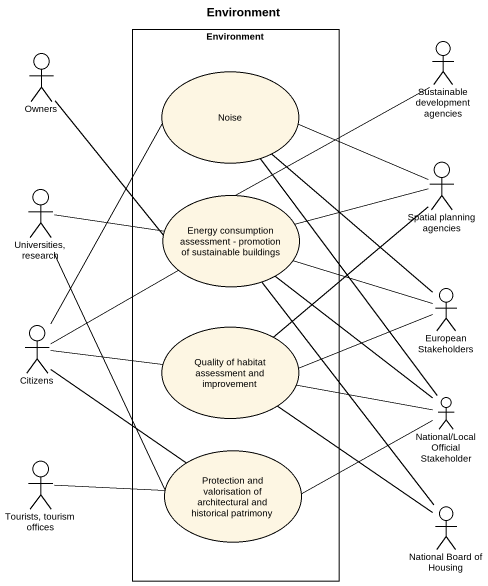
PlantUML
@startuml
title Environment
actor Owners
rectangle Environment {
  usecase Noise
  usecase "Energy consumption assessment - promotion of sustainable buildings" as Energy_consumption
  usecase "Quality of habitat assessment and improvement" as Quality_of_habitat
  usecase "Protection and valorisation of architectural and historical patrimony" as Protection_and_valorisation
}
actor "Sustainable development agencies" as Sustainable_development
actor "Spatial planning agencies" as Spatial_planning_agencies
actor "Universities, research" as Universities_research
actor "European Stakeholders" as European_Stakeholders
actor Citizens
actor "National/Local Official Stakeholder" as National_Local_Official
actor "Tourists, tourism offices" as Tourists_tourism_offices
actor "National Board of Housing" as National_Board_of_Housing
Owners -- Energy_consumption
Sustainable_development -- Energy_consumption
Spatial_planning_agencies -left- Noise
Spatial_planning_agencies -left- Energy_consumption
Spatial_planning_agencies -- Quality_of_habitat
Universities_research -right- Energy_consumption
Universities_research -- Protection_and_valorisation
European_Stakeholders -up- Noise
European_Stakeholders -left- Energy_consumption
European_Stakeholders -left- Quality_of_habitat
Citizens -up- Noise
Citizens -up- Energy_consumption
Citizens -right- Quality_of_habitat
Citizens -- Protection_and_valorisation
National_Local_Official -up- Noise
National_Local_Official -up- Energy_consumption
National_Local_Official -left- Quality_of_habitat
National_Local_Official -left- Protection_and_valorisation
Tourists_tourism_offices -right- Protection_and_valorisation
National_Board_of_Housing -up- Energy_consumption
National_Board_of_Housing -up- Quality_of_habitat
@enduml
